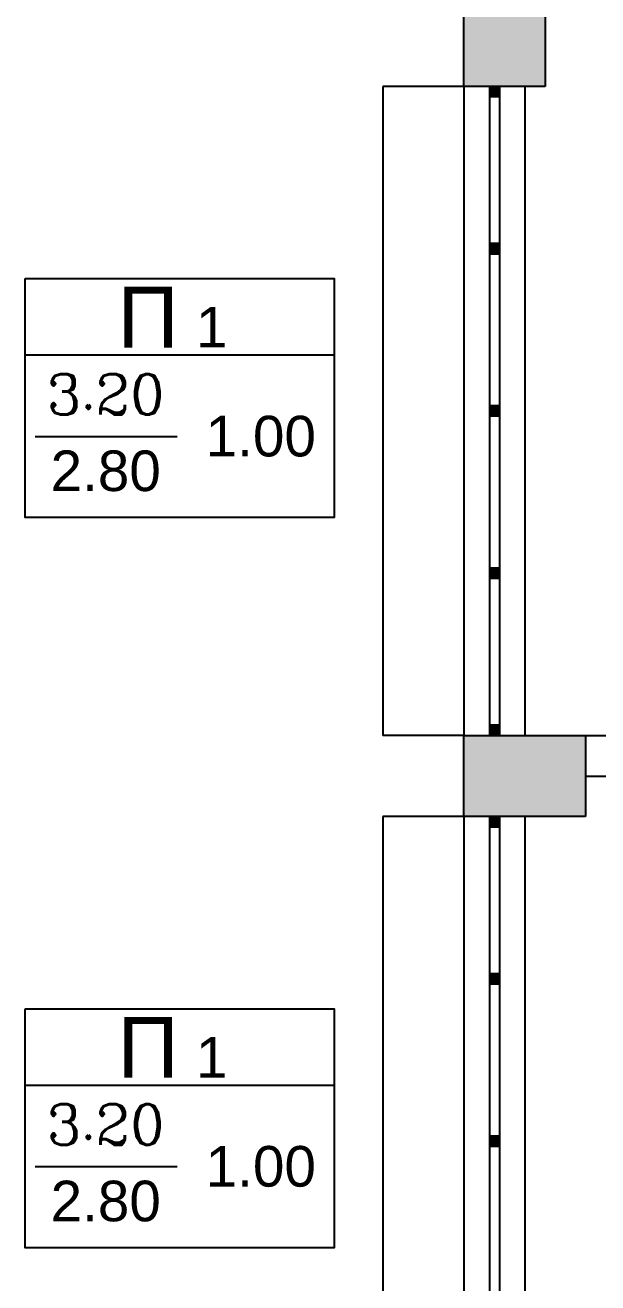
# Model space of a CAD drawing. Header units: metres. Extents: x 0 to 132, y -109 to 310.
# Drawn here: x 19.85 to 22.68, y 197.47 to 203.67 of the extents above; entities that cross this region are included whole.
import ezdxf

# ---------------------------------------------------------------- set-up
doc = ezdxf.new("R2010")
doc.units = ezdxf.units.M
doc.header["$LTSCALE"] = 0.036
doc.layers.add('arxitektonika', color=254, linetype='Continuous')
doc.layers.add('Parathira', color=252, linetype='Continuous')
doc.styles.add('COMU-N', font='arial.ttf')

# ---------------------------------------------------------------- blocks, each defined once
blk = doc.blocks.new('A$C3D465094')
at = {"layer": 'Parathira'}
for p, q in [((0.175, 0), (0.175, -3.2)), ((0.225, 0), (0.175, 0)), ((0.175, 0), (0.175, -0.05)), ((0.185, 0), (0.185, -0.05)), ((0.195, 0), (0.195, -0.05)), ((0.205, 0), (0.205, -0.05)), ((0.215, 0), (0.215, -0.05)), ((0.225, 0), (0.225, -3.2)), ((0.225, -0.05), (0.225, 0)), ((0.175, -0.05), (0.225, -0.05)), ((0.225, -0.775), (0.175, -0.775)), ((0.175, -0.775), (0.175, -0.825)), ((0.185, -0.775), (0.185, -0.825)), ((0.195, -0.775), (0.195, -0.825)), ((0.205, -0.775), (0.205, -0.825)), ((0.215, -0.775), (0.215, -0.825)), ((0.225, -0.825), (0.225, -0.775)), ((0.175, -0.825), (0.225, -0.825)), ((0.225, -1.575), (0.175, -1.575)), ((0.175, -1.575), (0.175, -1.625)), ((0.185, -1.575), (0.185, -1.625)), ((0.195, -1.575), (0.195, -1.625)), ((0.205, -1.575), (0.205, -1.625)), ((0.215, -1.575), (0.215, -1.625)), ((0.225, -1.625), (0.225, -1.575)), ((0.175, -1.625), (0.225, -1.625)), ((0.225, -2.375), (0.175, -2.375)), ((0.175, -2.375), (0.175, -2.425)), ((0.185, -2.375), (0.185, -2.425)), ((0.195, -2.375), (0.195, -2.425)), ((0.205, -2.375), (0.205, -2.425)), ((0.215, -2.375), (0.215, -2.425)), ((0.225, -2.425), (0.225, -2.375)), ((0.175, -2.425), (0.225, -2.425)), ((0.225, -3.15), (0.175, -3.15)), ((0.175, -3.15), (0.175, -3.2)), ((0.185, -3.15), (0.185, -3.2)), ((0.195, -3.15), (0.195, -3.2)), ((0.205, -3.15), (0.205, -3.2)), ((0.215, -3.15), (0.215, -3.2)), ((0.225, -3.2), (0.225, -3.15)), ((0.175, -3.2), (0.225, -3.2))]:
    blk.add_line(p, q, dxfattribs=at)

msp = doc.modelspace()

# ---------------------------------------------------------------- hatches: boundary and pattern name
at = {"layer": 'arxitektonika'}
for points in [[(22.0182, 203.7725), (22.0182, 203.3725), (22.4182, 203.3725), (22.4182, 203.7725)], [(22.0182, 199.7725), (22.6182, 199.7725), (22.6182, 200.1725), (22.0182, 200.1725)]]:
    msp.add_hatch(color=256, dxfattribs=at).paths.add_polyline_path(points)

# ---------------------------------------------------------------- linework, layer by layer
for p, q in [((22.0182, 203.3725), (22.0182, 203.7725)), ((22.4182, 203.7725), (22.4182, 203.3725)), ((21.6182, 203.3725), (21.6182, 200.1725)), ((22.0182, 203.3725), (21.6182, 203.3725)), ((22.4182, 203.3725), (22.0182, 203.3725)), ((22.0182, 203.3725), (22.0182, 200.1725)), ((22.3182, 203.3725), (22.3182, 200.1725)), ((21.3786, 202.0469), (19.8536, 202.0469)), ((19.9036, 201.6469), (20.6036, 201.6469)), ((22.0182, 200.1725), (21.6182, 200.1725)), ((22.0182, 199.7725), (22.0182, 200.1725)), ((22.0182, 200.1725), (22.6182, 200.1725)), ((22.6182, 200.1725), (22.6182, 199.7725)), ((22.6182, 200.1725), (29.0182, 200.1725)), ((22.6182, 199.9725), (29.0182, 199.9725)), ((21.6182, 199.7725), (21.6182, 196.5725)), ((22.0182, 199.7725), (21.6182, 199.7725)), ((22.6182, 199.7725), (22.0182, 199.7725)), ((22.0182, 199.7725), (22.0182, 196.5725)), ((22.3182, 199.7725), (22.3182, 196.5725)), ((21.3786, 198.4469), (19.8536, 198.4469)), ((19.9036, 198.0469), (20.6036, 198.0469))]:
    msp.add_line(p, q, dxfattribs=at)
for points in [[(19.8536, 202.4246), (21.3786, 202.4246), (21.3786, 201.2469), (19.8536, 201.2469), (19.8536, 202.4246)], [(19.8536, 198.8246), (21.3786, 198.8246), (21.3786, 197.6469), (19.8536, 197.6469), (19.8536, 198.8246)]]:
    msp.add_lwpolyline(points, dxfattribs=at)

# ---------------------------------------------------------------- block references
for p in [(21.9682, 203.3725), (21.9682, 199.7725)]:
    msp.add_blockref('A$C3D465094', p, dxfattribs=at)

# ---------------------------------------------------------------- texts
at = {"layer": 'arxitektonika', "style": 'COMU-N'}
for s, height, p in [('Π', 0.3, (20.309, 202.085)), ('1', 0.2, (20.6963, 202.0855)), ('Π', 0.3, (20.309, 198.485)), ('1', 0.2, (20.6963, 198.4855))]:
    msp.add_text(s, height=height, dxfattribs=at).set_placement(p)
at = {"layer": 'arxitektonika', "linetype": 'ByBlock', "char_height": 0.2, "attachment_point": 5, "style": 'COMU-N'}
for s, insert in [('{\\Fcomplex.shx;3.20}', (20.251, 201.8542)), ('1.00', (21.016, 201.6469)), ('2.80', (20.251, 201.476)), ('{\\Fcomplex.shx;3.20}', (20.251, 198.2542)), ('1.00', (21.016, 198.0469)), ('2.80', (20.251, 197.876))]:
    msp.add_mtext(s, dxfattribs=dict(at, insert=insert))

doc.saveas('drawing.dxf')
